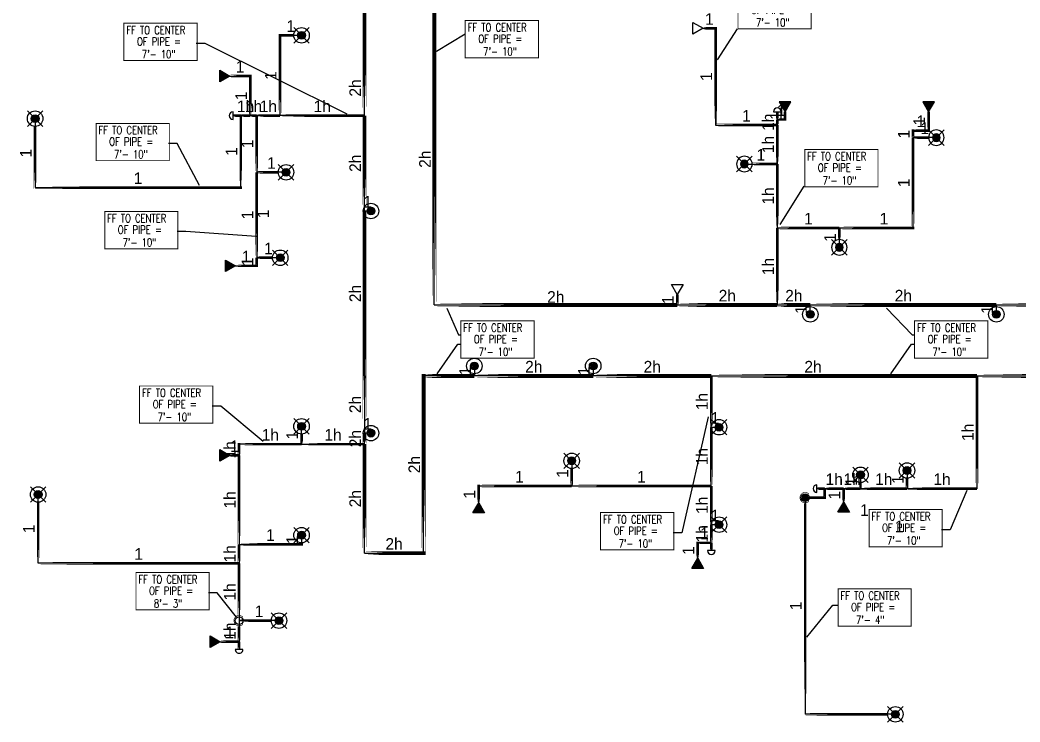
# Model space of a CAD drawing. Header units: inches. Extents: x -4476 to 3539, y -1861 to 3977.
# Drawn here: x -3336 to -2562, y 3 to 547 of the extents above; entities that cross this region are included whole.
import ezdxf
from ezdxf.enums import TextEntityAlignment as Align

# ---------------------------------------------------------------- set-up
doc = ezdxf.new("R2010")
doc.units = ezdxf.units.IN
doc.header["$MEASUREMENT"] = 0
for name, color, linetype in [('Coordination', 1, 'Continuous'), ('headdn', 1, 'Continuous'), ('PIPEBL', 1, 'Continuous'), ('pipemn', 1, 'Continuous'), ('PIPESPC', 1, 'Continuous'), ('spk-cap', 1, 'Continuous'), ('spk-pipedrop', 1, 'Continuous'), ('spk-piperise', 1, 'Continuous'), ('TIDYPIPE', 1, 'Continuous')]:
    doc.layers.add(name, color=color, linetype=linetype)
doc.styles.add('PDA1', font='ROMAND', dxfattribs={"width": 0.755})
doc.styles.add('PIPE', font='PIPE.SHX')
doc.dimstyles.get("Standard").update_dxf_attribs({"dimtxt": 0.18, "dimasz": 0.18, "dimexe": 0.18, "dimexo": 0.0625, "dimgap": 0.09, "dimtad": 0, "dimtih": 1, "dimtoh": 1, "dimdec": 4, "dimzin": 0, "dimdsep": 46, "dimtxsty": 'Standard', "dimcen": 0.09, "dimadec": 0, "dimazin": 0, "dimtfac": 1, "dimtdec": 4, "dimtofl": 0, "dimtmove": 0, "dimatfit": 3, "dimfxl": 1, "dimtolj": 1, "dimtzin": 0, "dimarcsym": 0})

# ---------------------------------------------------------------- blocks, each defined once
blk = doc.blocks.new('side2')
for p, q in [((0, 0), (7.79, 4.5)), ((7.79, -4.5), (0, 0)), ((7.79, 4.5), (7.79, -4.5))]:
    blk.add_line(p, q)
blk.add_solid([(7.79, -4.5), (0, 0), (7.79, 4.5)])
blk = doc.blocks.new('dpend2')
for p, q in [((-6, -6), (6, 6)), ((6, -6), (-6, 6))]:
    blk.add_line(p, q)
for radius in [6, 3]:
    blk.add_circle((0, 0), radius)
for points in [[(0, 0), (-3, 0), (-2.08, 2.07)], [(0, 0), (-3, 0), (-2.08, -2.07)], [(0, 0), (0, 3), (-2.12, 2.14)], [(0, 0), (0, -3), (-2.12, -2.14)], [(0, 0), (0, 3), (2.12, 2.14)], [(0, 0), (3, 0), (2.08, 2.07)], [(0, 0), (3, 0), (2.08, -2.07)], [(0, 0), (0, -3), (2.12, -2.14)]]:
    blk.add_solid(points)
blk = doc.blocks.new('dpend1')
for radius in [6, 3]:
    blk.add_circle((0, 0), radius)
for points in [[(0.01, 2.97), (-2.53, -1.59), (-2.62, 1.36)], [(0.01, 2.97), (-2.49, -1.59), (2.52, -1.59)], [(2.52, -1.59), (0.01, 2.97), (2.6, 1.47)], [(2.52, -1.59), (-2.53, -1.59), (0.01, -2.98)]]:
    blk.add_solid(points)
blk = doc.blocks.new('SIDE1')
for p, q in [((0, 0), (7.79, 4.5)), ((7.79, -4.5), (0, 0)), ((7.79, 4.5), (7.79, -4.5))]:
    blk.add_line(p, q)
blk = doc.blocks.new('PIPESPC')
at = {"layer": 'PIPESPC', "style": 'PIPE', "width": 0.9}
blk.add_attdef('SIZE', text='', height=9, dxfattribs=at).set_placement((0, 4.02), align=Align.CENTER)
at = {"layer": 'PIPESPC', "style": 'PIPE', "flags": 1}
blk.add_attdef('SCHED', (25.3, 3.89), '', height=9, dxfattribs=at)
blk = doc.blocks.new('CAP')
blk.add_line((0, 3), (0, -3))
blk.add_arc((0, 0), 3, 270, 90)
blk = doc.blocks.new('drop')
blk.add_circle((0, 0), 3)
for points in [[(0.01, 2.97), (-2.53, -1.59), (-2.62, 1.36)], [(0.01, 2.97), (-2.49, -1.59), (2.52, -1.59)], [(2.52, -1.59), (0.01, 2.97), (2.6, 1.47)], [(2.52, -1.59), (-2.53, -1.59), (0.01, -2.98)]]:
    blk.add_solid(points)
blk = doc.blocks.new('vvvvbbbbbbbb')
at = {"layer": 'Coordination', "const_width": 0.75}
blk.add_lwpolyline([(2834.89, 1670.01), (2834.89, 1641.14), (2891.57, 1641.14), (2891.57, 1670.01), (2834.89, 1670.01)], dxfattribs=at)
at = {"layer": 'Coordination', "style": 'PDA1', "width": 0.755}
for s, p in [('FF TO CENTER', (2836.77, 1661.59)), ('OF PIPE = ', (2845.03, 1652.74)), ('7\'- 10"', (2848.77, 1642.88))]:
    blk.add_text(s, height=6.3, dxfattribs=at).set_placement(p)
blk = doc.blocks.new('rise')
blk.add_circle((0, 0), 3)
blk = doc.blocks.new('TIDYRUN')
at = {"const_width": 0.5}
blk.add_lwpolyline([(-2.83, 2.83, -2.414214), (-2.83, -2.83, -1.737895)], format="xyb", dxfattribs=at)

msp = doc.modelspace()

# ---------------------------------------------------------------- linework, layer by layer
at = {"layer": 'Coordination', "const_width": 0.75}
for points in [[(-3245.85, 118.76), (-3245.85, 89.89), (-3189.18, 89.89), (-3189.18, 118.76), (-3245.85, 118.76)], [(-2702.53, 106.15), (-2702.53, 77.28), (-2645.86, 77.28), (-2645.86, 106.15), (-2702.53, 106.15)]]:
    msp.add_lwpolyline(points, dxfattribs=at)
at = {"layer": 'PIPEBL'}
for p, q in [((-3117.72, 534.83), (-3134.44, 534.83)), ((-3134.44, 534.83), (-3134.44, 472.66)), ((-2807, 540.28), (-2797.3, 540.28)), ((-2797.3, 540.28), (-2797.3, 465.36)), ((-3173.22, 503.33), (-3157.37, 503.33)), ((-3157.37, 472.66), (-3157.37, 503.33)), ((-3164.71, 472.66), (-3170.71, 472.66)), ((-3157.37, 472.66), (-3164.71, 472.66)), ((-3164.71, 416.94), (-3164.71, 472.66)), ((-3152.42, 472.66), (-3157.37, 472.66)), ((-3134.44, 472.66), (-3152.42, 472.66)), ((-3152.42, 472.66), (-3152.42, 428.78)), ((-3069, 472.66), (-3134.44, 472.66)), ((-2749.5, 469.64), (-2749.5, 475.64)), ((-2743.5, 469.64), (-2743.5, 475.64)), ((-2632.5, 475.64), (-2632.5, 461.07)), ((-3323.92, 470.33), (-3323.92, 416.94)), ((-2797.3, 465.36), (-2749.5, 465.36)), ((-2749.5, 465.36), (-2749.5, 469.64)), ((-2749.5, 469.64), (-2743.5, 469.64)), ((-2749.5, 435.14), (-2749.5, 465.36)), ((-2644.5, 455.64), (-2644.5, 461.07)), ((-2644.5, 461.07), (-2632.5, 461.07)), ((-2644.5, 385.64), (-2644.5, 455.64)), ((-2626.5, 455.64), (-2644.5, 455.64)), ((-2775, 435.14), (-2749.5, 435.14)), ((-2749.5, 385.64), (-2749.5, 435.14)), ((-3152.42, 428.78), (-3152.42, 362.58)), ((-3129.72, 428.78), (-3152.42, 428.78)), ((-3323.92, 416.94), (-3164.71, 416.94)), ((-3064, 398.74), (-3069, 398.74)), ((-2749.5, 326), (-2749.5, 385.64)), ((-2749.5, 385.64), (-2701.5, 385.64)), ((-2701.5, 370.64), (-2701.5, 385.64)), ((-2701.5, 385.64), (-2644.5, 385.64)), ((-3168.72, 356.33), (-3152.42, 356.33)), ((-3152.42, 362.58), (-3152.42, 356.33)), ((-3134.22, 362.58), (-3152.42, 362.58)), ((-2826.99, 326), (-2826.99, 334)), ((-2724, 318.74), (-2724, 326)), ((-2580, 318.74), (-2580, 326)), ((-2984, 278.74), (-2984, 271)), ((-2892, 278.74), (-2892, 271)), ((-2800.65, 231.3), (-2800.65, 271)), ((-2594.98, 183.66), (-2594.98, 271)), ((-3117.72, 218.21), (-3117.72, 232.02)), ((-3064, 226.74), (-3069, 226.74)), ((-2800.65, 185.8), (-2800.65, 231.3)), ((-2800.65, 231.3), (-2794.65, 231.3)), ((-3117.72, 218.21), (-3166.05, 218.21)), ((-3166.05, 218.21), (-3166.05, 209.46)), ((-3128.22, 218.21), (-3117.72, 218.21)), ((-3117.72, 218.21), (-3069, 218.21)), ((-3173.22, 209.46), (-3166.05, 209.46)), ((-3166.05, 209.46), (-3166.05, 140.58)), ((-2908.65, 205.3), (-2908.65, 185.8)), ((-2685.15, 194.48), (-2685.15, 183.8)), ((-2649.15, 197.8), (-2649.15, 183.8)), ((-2980.65, 185.8), (-2917.65, 185.8)), ((-2980.65, 172.8), (-2980.65, 185.8)), ((-2917.65, 185.8), (-2908.65, 185.8)), ((-2908.65, 185.8), (-2800.65, 185.8)), ((-2800.65, 155.8), (-2800.65, 185.8)), ((-3321.58, 125.96), (-3321.58, 179.21)), ((-2712.83, 183.8), (-2718.83, 183.8)), ((-2712.83, 183.8), (-2712.83, 176.8)), ((-2712.83, 183.8), (-2698.15, 183.8)), ((-2698.15, 183.8), (-2685.15, 183.8)), ((-2698.15, 173.38), (-2698.15, 183.8)), ((-2685.15, 183.8), (-2649.15, 183.8)), ((-2649.15, 183.8), (-2595, 183.8)), ((-2728, 176.8), (-2712.83, 176.8)), ((-2728, 176.8), (-2728, 9)), ((-2800.65, 141.8), (-2800.65, 155.8)), ((-2794.65, 155.8), (-2800.65, 155.8)), ((-3117.72, 147.71), (-3117.72, 140.58)), ((-3166.05, 140.58), (-3166.05, 125.96)), ((-3166.05, 140.58), (-3117.72, 140.58)), ((-2800.65, 141.8), (-2811.15, 141.8)), ((-2811.15, 129.8), (-2811.15, 141.8)), ((-2800.65, 141.8), (-2800.65, 135.8)), ((-3166.05, 125.96), (-3321.58, 125.96)), ((-3166.05, 125.96), (-3166.05, 81.53)), ((-3166.05, 81.53), (-3166.05, 65.21)), ((-3135.22, 81.53), (-3166.05, 81.53)), ((-3180.72, 65.21), (-3166.05, 65.21)), ((-3166.05, 65.21), (-3166.05, 59.21)), ((-2658.15, 9), (-2728, 9))]:
    msp.add_line(p, q, dxfattribs=at)
at = {"layer": 'pipemn'}
for p, q in [((-3069, 472.66), (-3069, 566.74)), ((-3015, 326), (-3015, 552.79)), ((-3069, 398.74), (-3069, 472.66)), ((-3069, 271), (-3069, 398.74)), ((-3015, 326), (-2826.99, 326)), ((-2826.99, 326), (-2749.5, 326)), ((-2749.5, 326), (-2724, 326)), ((-2724, 326), (-2580, 326)), ((-2580, 326), (-2436, 326)), ((-3069, 271), (-3069, 226.74)), ((-2984, 271), (-3023.26, 271)), ((-3023.26, 133.73), (-3023.26, 271)), ((-2892, 271), (-2984, 271)), ((-2800.65, 271), (-2892, 271)), ((-2800.65, 271), (-2643.15, 271)), ((-2643.15, 271), (-2594.98, 271)), ((-2594.98, 271), (-2421.51, 271)), ((-3069, 218.21), (-3069, 226.74)), ((-3069, 133.73), (-3069, 218.21)), ((-3069, 133.73), (-3023.26, 133.73))]:
    msp.add_line(p, q, dxfattribs=at)
at = {"layer": 'TIDYPIPE'}
for points, const_width in [([(-3069, 472.66), (-3069, 566.74)], 3), ([(-3015, 324.5), (-3015, 561.12)], 3), ([(-2797.3, 464.36), (-2797.3, 541.28)], 2), ([(-3135.44, 534.83), (-3123.72, 534.83)], 2), ([(-3134.44, 472.66), (-3134.44, 535.83)], 2), ([(-2807, 540.28), (-2796.3, 540.28)], 2), ([(-3173.22, 503.33), (-3156.37, 503.33)], 2), ([(-3157.37, 472.66), (-3157.37, 504.33)], 2), ([(-3170.71, 472.66), (-3164.71, 472.66)], 2), ([(-3164.71, 472.66), (-3157.37, 472.66)], 2), ([(-3164.71, 415.94), (-3164.71, 472.66)], 2), ([(-3157.37, 472.66), (-3152.42, 472.66)], 2), ([(-3152.42, 472.66), (-3134.44, 472.66)], 2), ([(-3152.42, 428.78), (-3152.42, 472.66)], 2), ([(-3134.44, 472.66), (-3069, 472.66)], 2), ([(-3069, 398.74), (-3069, 472.66)], 3), ([(-2749.5, 469.64), (-2749.5, 475.64)], 2), ([(-2743.5, 468.64), (-2743.5, 475.64)], 2), ([(-2632.5, 460.07), (-2632.5, 475.64)], 2), ([(-3323.92, 415.94), (-3323.92, 464.33)], 2), ([(-2798.3, 465.36), (-2749.5, 465.36)], 2), ([(-2749.5, 465.36), (-2749.5, 469.64)], 2), ([(-2749.5, 469.64), (-2742.5, 469.64)], 2), ([(-2749.5, 435.14), (-2749.5, 465.36)], 2), ([(-2645.5, 461.07), (-2631.5, 461.07)], 2), ([(-2644.5, 455.64), (-2644.5, 462.07)], 2), ([(-2644.5, 384.64), (-2644.5, 455.64)], 2), ([(-2644.5, 455.64), (-2632.5, 455.64)], 2), ([(-2769, 435.14), (-2749.5, 435.14)], 2), ([(-2749.5, 385.64), (-2749.5, 435.14)], 2), ([(-3152.42, 362.58), (-3152.42, 428.78)], 2), ([(-3152.42, 428.78), (-3135.72, 428.78)], 2), ([(-3324.92, 416.94), (-3163.71, 416.94)], 2), ([(-3069, 226.74), (-3069, 398.74)], 3), ([(-2749.5, 326), (-2749.5, 385.64)], 2), ([(-2749.5, 385.64), (-2701.5, 385.64)], 2), ([(-2701.5, 376.64), (-2701.5, 385.64)], 2), ([(-2701.5, 385.64), (-2643.5, 385.64)], 2), ([(-3168.72, 356.33), (-3151.42, 356.33)], 2), ([(-3152.42, 362.58), (-3140.22, 362.58)], 2), ([(-3152.42, 355.33), (-3152.42, 362.58)], 2), ([(-2826.99, 326), (-2826.99, 334)], 2), ([(-3016.5, 326), (-2826.99, 326)], 3), ([(-2826.99, 326), (-2749.5, 326)], 3), ([(-2749.5, 326), (-2724, 326)], 3), ([(-2724, 326), (-2580, 326)], 3), ([(-2580, 326), (-2436, 326)], 3), ([(-3024.76, 271), (-2984, 271)], 3), ([(-3023.26, 132.23), (-3023.26, 272.5)], 3), ([(-2984, 271), (-2892, 271)], 3), ([(-2892, 271), (-2800.65, 271)], 3), ([(-2800.65, 271), (-2594.98, 271)], 3), ([(-2800.65, 231.3), (-2800.65, 271)], 2), ([(-2594.98, 271), (-2421.51, 271)], 3), ([(-2595, 183.8), (-2594.98, 271)], 2), ([(-2800.65, 185.8), (-2800.65, 231.3)], 2), ([(-3117.72, 218.21), (-3117.72, 226.02)], 2), ([(-3069, 218.21), (-3069, 226.74)], 3), ([(-3167.05, 218.21), (-3117.72, 218.21)], 2), ([(-3166.05, 209.46), (-3166.05, 219.21)], 2), ([(-3117.72, 218.21), (-3069, 218.21)], 2), ([(-3069, 132.23), (-3069, 218.21)], 3), ([(-3173.22, 209.46), (-3166.05, 209.46)], 2), ([(-3166.05, 140.58), (-3166.05, 209.46)], 2), ([(-2908.65, 185.8), (-2908.65, 199.3)], 2), ([(-2981.65, 185.8), (-2908.65, 185.8)], 2), ([(-2980.65, 172.8), (-2980.65, 186.8)], 2), ([(-2908.65, 185.8), (-2800.65, 185.8)], 2), ([(-2800.65, 155.8), (-2800.65, 185.8)], 2), ([(-2685.15, 183.8), (-2685.15, 188.48)], 2), ([(-2649.15, 183.8), (-2649.15, 191.8)], 2), ([(-2718.83, 183.8), (-2712.83, 183.8)], 2), ([(-2712.83, 175.8), (-2712.83, 183.8)], 2), ([(-2712.83, 183.8), (-2698.15, 183.8)], 2), ([(-2698.15, 173.38), (-2698.15, 183.8)], 2), ([(-2698.15, 183.8), (-2685.15, 183.8)], 2), ([(-2685.15, 183.8), (-2649.15, 183.8)], 2), ([(-2649.15, 183.8), (-2595, 183.8)], 2), ([(-3321.58, 124.96), (-3321.58, 173.21)], 2), ([(-2728, 176.8), (-2711.83, 176.8)], 2), ([(-2728, 8), (-2728, 172.3)], 2), ([(-2800.65, 141.8), (-2800.65, 155.8)], 2), ([(-3166.05, 140.58), (-3116.72, 140.58)], 2), ([(-3166.05, 125.96), (-3166.05, 140.58)], 2), ([(-3117.72, 139.58), (-3117.72, 141.71)], 2), ([(-2812.15, 141.8), (-2800.65, 141.8)], 2), ([(-2811.15, 129.8), (-2811.15, 142.8)], 2), ([(-2800.65, 135.8), (-2800.65, 141.8)], 2), ([(-3070.5, 133.73), (-3021.76, 133.73)], 3), ([(-3322.58, 125.96), (-3166.05, 125.96)], 2), ([(-3166.05, 86.03), (-3166.05, 125.96)], 2), ([(-3166.05, 81.53), (-3141.22, 81.53)], 2), ([(-3166.05, 65.21), (-3166.05, 77.03)], 2), ([(-3180.72, 65.21), (-3166.05, 65.21)], 2), ([(-3166.05, 59.21), (-3166.05, 65.21)], 2), ([(-2729, 9), (-2664.15, 9)], 2)]:
    msp.add_lwpolyline(points, close=True, dxfattribs=dict(at, const_width=const_width))

# ---------------------------------------------------------------- block references
at = {"layer": 'headdn'}
for name, p, rotation in [('SIDE1', (-2807, 540.28), 180), ('side2', (-3173.22, 503.33), 180), ('side2', (-3168.72, 356.33), 180), ('SIDE1', (-2826.99, 334), 90), ('side2', (-3173.22, 209.46), 180), ('side2', (-2980.65, 172.8), 270), ('side2', (-2698.15, 173.38), 270), ('side2', (-2811.15, 129.8), 270), ('side2', (-3180.72, 65.21), 180)]:
    msp.add_blockref(name, p, dxfattribs=dict(at, rotation=rotation))
for name, p in [('dpend2', (-3117.72, 534.83)), ('dpend2', (-3323.92, 470.33)), ('dpend2', (-3129.72, 428.78)), ('dpend1', (-3064, 398.74)), ('dpend2', (-3134.22, 362.58)), ('dpend1', (-2724, 318.74)), ('dpend1', (-2580, 318.74)), ('dpend1', (-2984, 278.74)), ('dpend1', (-2892, 278.74)), ('dpend2', (-3117.72, 232.02)), ('dpend1', (-3064, 226.74)), ('dpend2', (-2794.65, 231.3)), ('dpend2', (-2908.65, 205.3)), ('dpend2', (-2649.15, 197.8)), ('dpend2', (-2685.15, 194.48)), ('dpend2', (-3321.58, 179.21)), ('dpend2', (-2794.65, 155.8)), ('dpend2', (-3117.72, 147.71)), ('dpend2', (-3135.22, 81.53)), ('dpend2', (-2658.15, 9))]:
    msp.add_blockref(name, p, dxfattribs=at)
at = {"layer": 'headdn', "extrusion": (0, 0, -1), "zscale": -1, "rotation": 90}
for p in [(2743.5, 475.64), (2632.5, 475.64)]:
    msp.add_blockref('side2', p, dxfattribs=at)
at = {"layer": 'headdn', "extrusion": (0, 0, -1), "zscale": -1}
for p in [(2626.5, 455.64), (2775, 435.14), (2701.5, 370.64)]:
    msp.add_blockref('dpend2', p, dxfattribs=at)
at = {"layer": 'PIPESPC'}
for p in [(-5614.86, -1101.25), (-6090.11, -1125.85), (-5825.95, -1123.72), (-6111.63, -1203.36), (-5563.19, -1223.58), (-6104.95, -1271.59), (-5829.38, -1356.33), (-5478.2, -1356.33), (-6077.93, -1406.77), (-5721.16, -1504.81), (-5513.44, -1502.44)]:
    msp.add_blockref('vvvvbbbbbbbb', p, dxfattribs=at)
ref = msp.add_blockref('PIPESPC', (-2802.15, 540.28), dxfattribs=at)
ref.add_attrib('SIZE', '1', dxfattribs={"color": 0, "height": 9, "style": 'PIPE'}).set_placement((-2802.15, 540.28), align=Align.BOTTOM_CENTER)
ref = msp.add_blockref('PIPESPC', (-3126.08, 534.83), dxfattribs=at)
ref.add_attrib('SIZE', '1', dxfattribs={"color": 0, "height": 9, "style": 'PIPE'}).set_placement((-3126.08, 534.83), align=Align.BOTTOM_CENTER)
ref = msp.add_blockref('PIPESPC', (-3165.3, 503.33), dxfattribs=at)
ref.add_attrib('SIZE', '1', dxfattribs={"color": 0, "height": 9, "style": 'PIPE'}).set_placement((-3165.3, 503.33), align=Align.BOTTOM_CENTER)
ref = msp.add_blockref('PIPESPC', (-3134.44, 503.75), dxfattribs=dict(at, rotation=90))
ref.add_attrib('SIZE', '1', dxfattribs={"color": 0, "height": 9, "rotation": 90, "style": 'PIPE'}).set_placement((-3134.44, 503.75), align=Align.BOTTOM_CENTER)
ref = msp.add_blockref('PIPESPC', (-2797.3, 502.82), dxfattribs=dict(at, rotation=90))
ref.add_attrib('SIZE', '1', dxfattribs={"color": 0, "height": 9, "rotation": 90, "style": 'PIPE'}).set_placement((-2797.3, 502.82), align=Align.BOTTOM_CENTER)
ref = msp.add_blockref('PIPESPC', (-3069, 494.04), dxfattribs=dict(at, rotation=90))
ref.add_attrib('SIZE', '2h', dxfattribs={"color": 0, "height": 9, "rotation": 90, "style": 'PIPE'}).set_placement((-3069, 494.04), align=Align.BOTTOM_CENTER)
ref = msp.add_blockref('PIPESPC', (-3157.37, 488), dxfattribs=dict(at, rotation=90))
ref.add_attrib('SIZE', '1', dxfattribs={"color": 0, "height": 9, "rotation": 90, "style": 'PIPE'}).set_placement((-3157.37, 488), align=Align.BOTTOM_CENTER)
ref = msp.add_blockref('PIPESPC', (-3161.04, 472.66), dxfattribs=at)
ref.add_attrib('SIZE', '1h', dxfattribs={"color": 0, "height": 9, "style": 'PIPE'}).set_placement((-3161.04, 472.66), align=Align.BOTTOM_CENTER)
ref = msp.add_blockref('PIPESPC', (-3154.9, 472.66), dxfattribs=at)
ref.add_attrib('SIZE', '1h', dxfattribs={"color": 0, "height": 9, "style": 'PIPE'}).set_placement((-3154.9, 472.66), align=Align.BOTTOM_CENTER)
ref = msp.add_blockref('PIPESPC', (-3143.43, 472.66), dxfattribs=at)
ref.add_attrib('SIZE', '1h', dxfattribs={"color": 0, "height": 9, "style": 'PIPE'}).set_placement((-3143.43, 472.66), align=Align.BOTTOM_CENTER)
ref = msp.add_blockref('PIPESPC', (-3101.72, 472.66), dxfattribs=at)
ref.add_attrib('SIZE', '1h', dxfattribs={"color": 0, "height": 9, "style": 'PIPE'}).set_placement((-3101.72, 472.66), align=Align.BOTTOM_CENTER)
ref = msp.add_blockref('PIPESPC', (-2746.5, 469.64), dxfattribs=at)
ref.add_attrib('SIZE', '1', dxfattribs={"color": 0, "height": 9, "style": 'PIPE'}).set_placement((-2746.5, 469.64), align=Align.BOTTOM_CENTER)
ref = msp.add_blockref('PIPESPC', (-2773.4, 465.36), dxfattribs=at)
ref.add_attrib('SIZE', '1', dxfattribs={"color": 0, "height": 9, "style": 'PIPE'}).set_placement((-2773.4, 465.36), align=Align.BOTTOM_CENTER)
ref = msp.add_blockref('PIPESPC', (-2749.5, 467.5), dxfattribs=dict(at, rotation=90))
ref.add_attrib('SIZE', '1h', dxfattribs={"color": 0, "height": 9, "rotation": 90, "style": 'PIPE'}).set_placement((-2749.5, 467.5), align=Align.BOTTOM_CENTER)
ref = msp.add_blockref('PIPESPC', (-2743.5, 472.64), dxfattribs=dict(at, rotation=90))
ref.add_attrib('SIZE', '1', dxfattribs={"color": 0, "height": 9, "rotation": 90, "style": 'PIPE'}).set_placement((-2743.5, 472.64), align=Align.BOTTOM_CENTER)
ref = msp.add_blockref('PIPESPC', (-2638.5, 461.07), dxfattribs=at)
ref.add_attrib('SIZE', '1', dxfattribs={"color": 0, "height": 9, "style": 'PIPE'}).set_placement((-2638.5, 461.07), align=Align.BOTTOM_CENTER)
ref = msp.add_blockref('PIPESPC', (-2632.5, 468.35), dxfattribs=dict(at, rotation=90))
ref.add_attrib('SIZE', '1', dxfattribs={"color": 0, "height": 9, "rotation": 90, "style": 'PIPE'}).set_placement((-2632.5, 468.35), align=Align.BOTTOM_CENTER)
ref = msp.add_blockref('PIPESPC', (-2635.5, 455.64), dxfattribs=at)
ref.add_attrib('SIZE', '1', dxfattribs={"color": 0, "height": 9, "style": 'PIPE'}).set_placement((-2635.5, 455.64), align=Align.BOTTOM_CENTER)
ref = msp.add_blockref('PIPESPC', (-2644.5, 458.35), dxfattribs=dict(at, rotation=90))
ref.add_attrib('SIZE', '1', dxfattribs={"color": 0, "height": 9, "rotation": 90, "style": 'PIPE'}).set_placement((-2644.5, 458.35), align=Align.BOTTOM_CENTER)
ref = msp.add_blockref('PIPESPC', (-3152.42, 450.72), dxfattribs=dict(at, rotation=90))
ref.add_attrib('SIZE', '1', dxfattribs={"color": 0, "height": 9, "rotation": 90, "style": 'PIPE'}).set_placement((-3152.42, 450.72), align=Align.BOTTOM_CENTER)
ref = msp.add_blockref('PIPESPC', (-2749.5, 450.25), dxfattribs=dict(at, rotation=90))
ref.add_attrib('SIZE', '1h', dxfattribs={"color": 0, "height": 9, "rotation": 90, "style": 'PIPE'}).set_placement((-2749.5, 450.25), align=Align.BOTTOM_CENTER)
ref = msp.add_blockref('PIPESPC', (-3323.92, 443.64), dxfattribs=dict(at, rotation=90))
ref.add_attrib('SIZE', '1', dxfattribs={"color": 0, "height": 9, "rotation": 90, "style": 'PIPE'}).set_placement((-3323.92, 443.64), align=Align.BOTTOM_CENTER)
ref = msp.add_blockref('PIPESPC', (-3164.71, 444.8), dxfattribs=dict(at, rotation=90))
ref.add_attrib('SIZE', '1', dxfattribs={"color": 0, "height": 9, "rotation": 90, "style": 'PIPE'}).set_placement((-3164.71, 444.8), align=Align.BOTTOM_CENTER)
ref = msp.add_blockref('PIPESPC', (-3069, 435.7), dxfattribs=dict(at, rotation=90))
ref.add_attrib('SIZE', '2h', dxfattribs={"color": 0, "height": 9, "rotation": 90, "style": 'PIPE'}).set_placement((-3069, 435.7), align=Align.BOTTOM_CENTER)
ref = msp.add_blockref('PIPESPC', (-3015, 438.89), dxfattribs=dict(at, rotation=90))
ref.add_attrib('SIZE', '2h', dxfattribs={"color": 0, "height": 9, "rotation": 90, "style": 'PIPE'}).set_placement((-3015, 438.89), align=Align.BOTTOM_CENTER)
ref = msp.add_blockref('PIPESPC', (-2762.25, 435.14), dxfattribs=at)
ref.add_attrib('SIZE', '1', dxfattribs={"color": 0, "height": 9, "style": 'PIPE'}).set_placement((-2762.25, 435.14), align=Align.BOTTOM_CENTER)
ref = msp.add_blockref('PIPESPC', (-3141.07, 428.78), dxfattribs=at)
ref.add_attrib('SIZE', '1', dxfattribs={"color": 0, "height": 9, "style": 'PIPE'}).set_placement((-3141.07, 428.78), align=Align.BOTTOM_CENTER)
ref = msp.add_blockref('PIPESPC', (-3244.32, 416.94), dxfattribs=at)
ref.add_attrib('SIZE', '1', dxfattribs={"color": 0, "height": 9, "style": 'PIPE'}).set_placement((-3244.32, 416.94), align=Align.BOTTOM_CENTER)
ref = msp.add_blockref('PIPESPC', (-2644.5, 420.64), dxfattribs=dict(at, rotation=90))
ref.add_attrib('SIZE', '1', dxfattribs={"color": 0, "height": 9, "rotation": 90, "style": 'PIPE'}).set_placement((-2644.5, 420.64), align=Align.BOTTOM_CENTER)
ref = msp.add_blockref('PIPESPC', (-3066.5, 398.74), dxfattribs=at)
ref.add_attrib('SIZE', '1', dxfattribs={"color": 0, "height": 9, "style": 'PIPE'}).set_placement((-3066.5, 398.74), align=Align.BOTTOM_CENTER)
ref = msp.add_blockref('PIPESPC', (-2749.5, 410.39), dxfattribs=dict(at, rotation=90))
ref.add_attrib('SIZE', '1h', dxfattribs={"color": 0, "height": 9, "rotation": 90, "style": 'PIPE'}).set_placement((-2749.5, 410.39), align=Align.BOTTOM_CENTER)
ref = msp.add_blockref('PIPESPC', (-3152.42, 395.68), dxfattribs=dict(at, rotation=90))
ref.add_attrib('SIZE', '1', dxfattribs={"color": 0, "height": 9, "rotation": 90, "style": 'PIPE'}).set_placement((-3152.42, 395.68), align=Align.BOTTOM_CENTER)
ref = msp.add_blockref('PIPESPC', (-3140.22, 396.58), dxfattribs=dict(at, rotation=90))
ref.add_attrib('SIZE', '1', dxfattribs={"color": 0, "height": 9, "rotation": 90, "style": 'PIPE'}).set_placement((-3140.22, 396.58), align=Align.BOTTOM_CENTER)
ref = msp.add_blockref('PIPESPC', (-2725.5, 385.64), dxfattribs=at)
ref.add_attrib('SIZE', '1', dxfattribs={"color": 0, "height": 9, "style": 'PIPE'}).set_placement((-2725.5, 385.64), align=Align.BOTTOM_CENTER)
ref = msp.add_blockref('PIPESPC', (-2667, 385.64), dxfattribs=at)
ref.add_attrib('SIZE', '1', dxfattribs={"color": 0, "height": 9, "style": 'PIPE'}).set_placement((-2667, 385.64), align=Align.BOTTOM_CENTER)
ref = msp.add_blockref('PIPESPC', (-2701.5, 378.14), dxfattribs=dict(at, rotation=90))
ref.add_attrib('SIZE', '1', dxfattribs={"color": 0, "height": 9, "rotation": 90, "style": 'PIPE'}).set_placement((-2701.5, 378.14), align=Align.BOTTOM_CENTER)
ref = msp.add_blockref('PIPESPC', (-3143.32, 362.58), dxfattribs=at)
ref.add_attrib('SIZE', '1', dxfattribs={"color": 0, "height": 9, "style": 'PIPE'}).set_placement((-3143.32, 362.58), align=Align.BOTTOM_CENTER)
ref = msp.add_blockref('PIPESPC', (-3160.57, 356.33), dxfattribs=at)
ref.add_attrib('SIZE', '1', dxfattribs={"color": 0, "height": 9, "style": 'PIPE'}).set_placement((-3160.57, 356.33), align=Align.BOTTOM_CENTER)
ref = msp.add_blockref('PIPESPC', (-3152.42, 359.46), dxfattribs=dict(at, rotation=90))
ref.add_attrib('SIZE', '1', dxfattribs={"color": 0, "height": 9, "rotation": 90, "style": 'PIPE'}).set_placement((-3152.42, 359.46), align=Align.BOTTOM_CENTER)
ref = msp.add_blockref('PIPESPC', (-2749.5, 355.82), dxfattribs=dict(at, rotation=90))
ref.add_attrib('SIZE', '1h', dxfattribs={"color": 0, "height": 9, "rotation": 90, "style": 'PIPE'}).set_placement((-2749.5, 355.82), align=Align.BOTTOM_CENTER)
ref = msp.add_blockref('PIPESPC', (-3069, 334.87), dxfattribs=dict(at, rotation=90.00000000000077))
ref.add_attrib('SIZE', '2h', dxfattribs={"color": 0, "height": 9, "rotation": 90, "style": 'PIPE'}).set_placement((-3069, 334.87), align=Align.BOTTOM_CENTER)
ref = msp.add_blockref('PIPESPC', (-2920.99, 325), dxfattribs=at)
ref.add_attrib('SIZE', '2h', dxfattribs={"color": 0, "height": 9, "style": 'PIPE'}).set_placement((-2920.99, 325), align=Align.BOTTOM_CENTER)
ref = msp.add_blockref('PIPESPC', (-2788.24, 326), dxfattribs=at)
ref.add_attrib('SIZE', '2h', dxfattribs={"color": 0, "height": 9, "style": 'PIPE'}).set_placement((-2788.24, 326), align=Align.BOTTOM_CENTER)
ref = msp.add_blockref('PIPESPC', (-2736.75, 326), dxfattribs=at)
ref.add_attrib('SIZE', '2h', dxfattribs={"color": 0, "height": 9, "style": 'PIPE'}).set_placement((-2736.75, 326), align=Align.BOTTOM_CENTER)
ref = msp.add_blockref('PIPESPC', (-2652, 326), dxfattribs=at)
ref.add_attrib('SIZE', '2h', dxfattribs={"color": 0, "height": 9, "style": 'PIPE'}).set_placement((-2652, 326), align=Align.BOTTOM_CENTER)
ref = msp.add_blockref('PIPESPC', (-2826.99, 330), dxfattribs=dict(at, rotation=90))
ref.add_attrib('SIZE', '1', dxfattribs={"color": 0, "height": 9, "rotation": 90, "style": 'PIPE'}).set_placement((-2826.99, 330), align=Align.BOTTOM_CENTER)
ref = msp.add_blockref('PIPESPC', (-2724, 322.37), dxfattribs=dict(at, rotation=90))
ref.add_attrib('SIZE', '1', dxfattribs={"color": 0, "height": 9, "rotation": 90, "style": 'PIPE'}).set_placement((-2724, 322.37), align=Align.BOTTOM_CENTER)
ref = msp.add_blockref('PIPESPC', (-2580, 322.37), dxfattribs=dict(at, rotation=90))
ref.add_attrib('SIZE', '1', dxfattribs={"color": 0, "height": 9, "rotation": 90, "style": 'PIPE'}).set_placement((-2580, 322.37), align=Align.BOTTOM_CENTER)
ref = msp.add_blockref('PIPESPC', (-2938, 271), dxfattribs=at)
ref.add_attrib('SIZE', '2h', dxfattribs={"color": 0, "height": 9, "style": 'PIPE'}).set_placement((-2938, 271), align=Align.BOTTOM_CENTER)
ref = msp.add_blockref('PIPESPC', (-2846.32, 271), dxfattribs=at)
ref.add_attrib('SIZE', '2h', dxfattribs={"color": 0, "height": 9, "style": 'PIPE'}).set_placement((-2846.32, 271), align=Align.BOTTOM_CENTER)
ref = msp.add_blockref('PIPESPC', (-2721.9, 271), dxfattribs=at)
ref.add_attrib('SIZE', '2h', dxfattribs={"color": 0, "height": 9, "style": 'PIPE'}).set_placement((-2721.9, 271), align=Align.BOTTOM_CENTER)
ref = msp.add_blockref('PIPESPC', (-2984, 274.87), dxfattribs=dict(at, rotation=90))
ref.add_attrib('SIZE', '1', dxfattribs={"color": 0, "height": 9, "rotation": 90, "style": 'PIPE'}).set_placement((-2984, 274.87), align=Align.BOTTOM_CENTER)
ref = msp.add_blockref('PIPESPC', (-2892, 274.87), dxfattribs=dict(at, rotation=90))
ref.add_attrib('SIZE', '1', dxfattribs={"color": 0, "height": 9, "rotation": 90, "style": 'PIPE'}).set_placement((-2892, 274.87), align=Align.BOTTOM_CENTER)
ref = msp.add_blockref('PIPESPC', (-2800.65, 251.15), dxfattribs=dict(at, rotation=90))
ref.add_attrib('SIZE', '1h', dxfattribs={"color": 0, "height": 9, "rotation": 90, "style": 'PIPE'}).set_placement((-2800.65, 251.15), align=Align.BOTTOM_CENTER)
ref = msp.add_blockref('PIPESPC', (-3069, 248.87), dxfattribs=dict(at, rotation=90))
ref.add_attrib('SIZE', '2h', dxfattribs={"color": 0, "height": 9, "rotation": 90, "style": 'PIPE'}).set_placement((-3069, 248.87), align=Align.BOTTOM_CENTER)
ref = msp.add_blockref('PIPESPC', (-2797.65, 231.3), dxfattribs=at)
ref.add_attrib('SIZE', '1', dxfattribs={"color": 0, "height": 9, "style": 'PIPE'}).set_placement((-2797.65, 231.3), align=Align.BOTTOM_CENTER)
ref = msp.add_blockref('PIPESPC', (-3066.5, 226.74), dxfattribs=at)
ref.add_attrib('SIZE', '1', dxfattribs={"color": 0, "height": 9, "style": 'PIPE'}).set_placement((-3066.5, 226.74), align=Align.BOTTOM_CENTER)
ref = msp.add_blockref('PIPESPC', (-2594.98, 227.33), dxfattribs=dict(at, rotation=90))
ref.add_attrib('SIZE', '1h', dxfattribs={"color": 0, "height": 9, "rotation": 90, "style": 'PIPE'}).set_placement((-2594.98, 227.33), align=Align.BOTTOM_CENTER)
ref = msp.add_blockref('PIPESPC', (-3141.89, 218.21), dxfattribs=at)
ref.add_attrib('SIZE', '1h', dxfattribs={"color": 0, "height": 9, "style": 'PIPE'}).set_placement((-3141.89, 218.21), align=Align.BOTTOM_CENTER)
ref = msp.add_blockref('PIPESPC', (-3117.72, 225.12), dxfattribs=dict(at, rotation=89.99999837160105))
ref.add_attrib('SIZE', '1', dxfattribs={"color": 0, "height": 9, "rotation": 90, "style": 'PIPE'}).set_placement((-3117.72, 225.12), align=Align.BOTTOM_CENTER)
ref = msp.add_blockref('PIPESPC', (-3093.36, 218.21), dxfattribs=at)
ref.add_attrib('SIZE', '1h', dxfattribs={"color": 0, "height": 9, "style": 'PIPE'}).set_placement((-3093.36, 218.21), align=Align.BOTTOM_CENTER)
ref = msp.add_blockref('PIPESPC', (-3069, 222.48), dxfattribs=dict(at, rotation=90))
ref.add_attrib('SIZE', '2h', dxfattribs={"color": 0, "height": 9, "rotation": 90, "style": 'PIPE'}).set_placement((-3069, 222.48), align=Align.BOTTOM_CENTER)
ref = msp.add_blockref('PIPESPC', (-3166.05, 213.83), dxfattribs=dict(at, rotation=90))
ref.add_attrib('SIZE', '1h', dxfattribs={"color": 0, "height": 9, "rotation": 90, "style": 'PIPE'}).set_placement((-3166.05, 213.83), align=Align.BOTTOM_CENTER)
ref = msp.add_blockref('PIPESPC', (-3169.64, 209.46), dxfattribs=at)
ref.add_attrib('SIZE', '1', dxfattribs={"color": 0, "height": 9, "style": 'PIPE'}).set_placement((-3169.64, 209.46), align=Align.BOTTOM_CENTER)
ref = msp.add_blockref('PIPESPC', (-2800.65, 208.55), dxfattribs=dict(at, rotation=90))
ref.add_attrib('SIZE', '1h', dxfattribs={"color": 0, "height": 9, "rotation": 90, "style": 'PIPE'}).set_placement((-2800.65, 208.55), align=Align.BOTTOM_CENTER)
ref = msp.add_blockref('PIPESPC', (-3023.26, 202.37), dxfattribs=dict(at, rotation=90))
ref.add_attrib('SIZE', '2h', dxfattribs={"color": 0, "height": 9, "rotation": 90, "style": 'PIPE'}).set_placement((-3023.26, 202.37), align=Align.BOTTOM_CENTER)
ref = msp.add_blockref('PIPESPC', (-2949.15, 185.8), dxfattribs=at)
ref.add_attrib('SIZE', '1', dxfattribs={"color": 0, "height": 9, "style": 'PIPE'}).set_placement((-2949.15, 185.8), align=Align.BOTTOM_CENTER)
ref = msp.add_blockref('PIPESPC', (-2908.65, 195.55), dxfattribs=dict(at, rotation=90))
ref.add_attrib('SIZE', '1', dxfattribs={"color": 0, "height": 9, "rotation": 90, "style": 'PIPE'}).set_placement((-2908.65, 195.55), align=Align.BOTTOM_CENTER)
ref = msp.add_blockref('PIPESPC', (-2854.65, 185.8), dxfattribs=at)
ref.add_attrib('SIZE', '1', dxfattribs={"color": 0, "height": 9, "style": 'PIPE'}).set_placement((-2854.65, 185.8), align=Align.BOTTOM_CENTER)
ref = msp.add_blockref('PIPESPC', (-2705.49, 183.8), dxfattribs=at)
ref.add_attrib('SIZE', '1h', dxfattribs={"color": 0, "height": 9, "style": 'PIPE'}).set_placement((-2705.49, 183.8), align=Align.BOTTOM_CENTER)
ref = msp.add_blockref('PIPESPC', (-2691.65, 183.8), dxfattribs=at)
ref.add_attrib('SIZE', '1h', dxfattribs={"color": 0, "height": 9, "style": 'PIPE'}).set_placement((-2691.65, 183.8), align=Align.BOTTOM_CENTER)
ref = msp.add_blockref('PIPESPC', (-2667.15, 183.8), dxfattribs=at)
ref.add_attrib('SIZE', '1h', dxfattribs={"color": 0, "height": 9, "style": 'PIPE'}).set_placement((-2667.15, 183.8), align=Align.BOTTOM_CENTER)
ref = msp.add_blockref('PIPESPC', (-2649.15, 190.8), dxfattribs=dict(at, rotation=90))
ref.add_attrib('SIZE', '1', dxfattribs={"color": 0, "height": 9, "rotation": 90, "style": 'PIPE'}).set_placement((-2649.15, 190.8), align=Align.BOTTOM_CENTER)
ref = msp.add_blockref('PIPESPC', (-2622.07, 183.8), dxfattribs=at)
ref.add_attrib('SIZE', '1h', dxfattribs={"color": 0, "height": 9, "style": 'PIPE'}).set_placement((-2622.07, 183.8), align=Align.BOTTOM_CENTER)
ref = msp.add_blockref('PIPESPC', (-2685.15, 189.14), dxfattribs=dict(at, rotation=90))
ref.add_attrib('SIZE', '1', dxfattribs={"color": 0, "height": 9, "rotation": 90, "style": 'PIPE'}).set_placement((-2685.15, 189.14), align=Align.BOTTOM_CENTER)
ref = msp.add_blockref('PIPESPC', (-3166.05, 175.02), dxfattribs=dict(at, rotation=90))
ref.add_attrib('SIZE', '1h', dxfattribs={"color": 0, "height": 9, "rotation": 90, "style": 'PIPE'}).set_placement((-3166.05, 175.02), align=Align.BOTTOM_CENTER)
ref = msp.add_blockref('PIPESPC', (-3069, 175.97), dxfattribs=dict(at, rotation=89.9999996892288))
ref.add_attrib('SIZE', '2h', dxfattribs={"color": 0, "height": 9, "rotation": 90, "style": 'PIPE'}).set_placement((-3069, 175.97), align=Align.BOTTOM_CENTER)
ref = msp.add_blockref('PIPESPC', (-2980.65, 179.3), dxfattribs=dict(at, rotation=90))
ref.add_attrib('SIZE', '1', dxfattribs={"color": 0, "height": 9, "rotation": 90, "style": 'PIPE'}).set_placement((-2980.65, 179.3), align=Align.BOTTOM_CENTER)
ref = msp.add_blockref('PIPESPC', (-2698.15, 178.59), dxfattribs=dict(at, rotation=90))
ref.add_attrib('SIZE', '1', dxfattribs={"color": 0, "height": 9, "rotation": 90, "style": 'PIPE'}).set_placement((-2698.15, 178.59), align=Align.BOTTOM_CENTER)
ref = msp.add_blockref('PIPESPC', (-2800.65, 170.8), dxfattribs=dict(at, rotation=89.99999961100424))
ref.add_attrib('SIZE', '1h', dxfattribs={"color": 0, "height": 9, "rotation": 90, "style": 'PIPE'}).set_placement((-2800.65, 170.8), align=Align.BOTTOM_CENTER)
ref = msp.add_blockref('PIPESPC', (-2682.15, 159.97), dxfattribs=at)
ref.add_attrib('SIZE', '1', dxfattribs={"color": 0, "height": 9, "style": 'PIPE'}).set_placement((-2682.15, 159.97), align=Align.BOTTOM_CENTER)
ref = msp.add_blockref('PIPESPC', (-2797.65, 155.8), dxfattribs=at)
ref.add_attrib('SIZE', '1', dxfattribs={"color": 0, "height": 9, "style": 'PIPE'}).set_placement((-2797.65, 155.8), align=Align.BOTTOM_CENTER)
ref = msp.add_blockref('PIPESPC', (-3321.58, 152.58), dxfattribs=dict(at, rotation=90))
ref.add_attrib('SIZE', '1', dxfattribs={"color": 0, "height": 9, "rotation": 90, "style": 'PIPE'}).set_placement((-3321.58, 152.58), align=Align.BOTTOM_CENTER)
ref = msp.add_blockref('PIPESPC', (-2655.15, 147.3), dxfattribs=at)
ref.add_attrib('SIZE', '1', dxfattribs={"color": 0, "height": 9, "style": 'PIPE'}).set_placement((-2655.15, 147.3), align=Align.BOTTOM_CENTER)
ref = msp.add_blockref('PIPESPC', (-3141.89, 140.58), dxfattribs=at)
ref.add_attrib('SIZE', '1', dxfattribs={"color": 0, "height": 9, "style": 'PIPE'}).set_placement((-3141.89, 140.58), align=Align.BOTTOM_CENTER)
ref = msp.add_blockref('PIPESPC', (-2800.65, 148.8), dxfattribs=dict(at, rotation=89.99999961100524))
ref.add_attrib('SIZE', '1h', dxfattribs={"color": 0, "height": 9, "rotation": 90, "style": 'PIPE'}).set_placement((-2800.65, 148.8), align=Align.BOTTOM_CENTER)
ref = msp.add_blockref('PIPESPC', (-2805.9, 141.8), dxfattribs=at)
ref.add_attrib('SIZE', '1', dxfattribs={"color": 0, "height": 9, "style": 'PIPE'}).set_placement((-2805.9, 141.8), align=Align.BOTTOM_CENTER)
ref = msp.add_blockref('PIPESPC', (-3117.72, 144.15), dxfattribs=dict(at, rotation=90))
ref.add_attrib('SIZE', '1', dxfattribs={"color": 0, "height": 9, "rotation": 90, "style": 'PIPE'}).set_placement((-3117.72, 144.15), align=Align.BOTTOM_CENTER)
ref = msp.add_blockref('PIPESPC', (-3046.13, 133.73), dxfattribs=at)
ref.add_attrib('SIZE', '2h', dxfattribs={"color": 0, "height": 9, "style": 'PIPE'}).set_placement((-3046.13, 133.73), align=Align.BOTTOM_CENTER)
ref = msp.add_blockref('PIPESPC', (-3243.82, 125.96), dxfattribs=at)
ref.add_attrib('SIZE', '1', dxfattribs={"color": 0, "height": 9, "style": 'PIPE'}).set_placement((-3243.82, 125.96), align=Align.BOTTOM_CENTER)
ref = msp.add_blockref('PIPESPC', (-3166.05, 133.27), dxfattribs=dict(at, rotation=90))
ref.add_attrib('SIZE', '1h', dxfattribs={"color": 0, "height": 9, "rotation": 90, "style": 'PIPE'}).set_placement((-3166.05, 133.27), align=Align.BOTTOM_CENTER)
ref = msp.add_blockref('PIPESPC', (-2811.15, 135.8), dxfattribs=dict(at, rotation=90))
ref.add_attrib('SIZE', '1', dxfattribs={"color": 0, "height": 9, "rotation": 90, "style": 'PIPE'}).set_placement((-2811.15, 135.8), align=Align.BOTTOM_CENTER)
ref = msp.add_blockref('PIPESPC', (-3166.05, 103.75), dxfattribs=dict(at, rotation=90))
ref.add_attrib('SIZE', '1h', dxfattribs={"color": 0, "height": 9, "rotation": 90, "style": 'PIPE'}).set_placement((-3166.05, 103.75), align=Align.BOTTOM_CENTER)
ref = msp.add_blockref('PIPESPC', (-3150.64, 81.53), dxfattribs=at)
ref.add_attrib('SIZE', '1', dxfattribs={"color": 0, "height": 9, "style": 'PIPE'}).set_placement((-3150.64, 81.53), align=Align.BOTTOM_CENTER)
ref = msp.add_blockref('PIPESPC', (-2728, 92.9), dxfattribs=dict(at, rotation=90))
ref.add_attrib('SIZE', '1', dxfattribs={"color": 0, "height": 9, "rotation": 90, "style": 'PIPE'}).set_placement((-2728, 92.9), align=Align.BOTTOM_CENTER)
ref = msp.add_blockref('PIPESPC', (-3166.05, 73.37), dxfattribs=dict(at, rotation=90))
ref.add_attrib('SIZE', '1h', dxfattribs={"color": 0, "height": 9, "rotation": 90, "style": 'PIPE'}).set_placement((-3166.05, 73.37), align=Align.BOTTOM_CENTER)
ref = msp.add_blockref('PIPESPC', (-3173.39, 65.21), dxfattribs=at)
ref.add_attrib('SIZE', '1', dxfattribs={"color": 0, "height": 9, "style": 'PIPE'}).set_placement((-3173.39, 65.21), align=Align.BOTTOM_CENTER)
at = {"layer": 'spk-cap'}
for p, rotation in [((-3170.71, 472.66), 180.0000000000555), ((-2749.5, 475.64), 90.00000000002773), ((-2718.83, 183.8), 180.0000000000555), ((-2800.65, 135.8), 269.9999996110885), ((-3166.05, 59.21), 270.0000000000834)]:
    msp.add_blockref('CAP', p, dxfattribs=dict(at, rotation=rotation))
at = {"layer": 'spk-pipedrop', "rotation": 180.0000000000555}
msp.add_blockref('drop', (-2728, 176.8), dxfattribs=at)
at = {"layer": 'spk-piperise', "rotation": 90.00000000002775}
msp.add_blockref('rise', (-3166.05, 81.53), dxfattribs=at)
at = {"layer": 'TIDYPIPE', "rotation": 180}
for p in [(-2728, 176.8), (-3166.05, 81.53)]:
    msp.add_blockref('TIDYRUN', p, dxfattribs=at)

# ---------------------------------------------------------------- texts
at = {"layer": 'Coordination', "style": 'PDA1', "width": 0.755}
for s, p in [('FF TO CENTER', (-3243.97, 110.34)), ('OF PIPE = ', (-3235.71, 101.49)), ('FF TO CENTER', (-2700.65, 97.72)), ('8\'- 3"', (-3231.97, 91.63)), ('OF PIPE = ', (-2692.4, 88.87)), ('7\'- 4"', (-2688.66, 79.01))]:
    msp.add_text(s, height=6.3, dxfattribs=at).set_placement(p)

# ---------------------------------------------------------------- leaders
at = {"layer": 'Coordination'}
for points in [[(-3013.26, 522.67), (-2991.15, 536.12)], [(-2795.71, 515.87), (-2780.41, 539.86)], [(-3082.47, 473.69), (-3192.45, 528.54), (-3199.2, 528.54)], [(-3196.59, 418.51), (-3213.97, 451.04), (-3220.72, 451.04)], [(-2747.42, 388.22), (-2728.69, 417.98)], [(-3152.87, 378.99), (-3207.3, 382.8), (-3214.04, 382.8)], [(-3005.37, 323.63), (-2996.38, 302.82), (-2994.64, 302.82)], [(-2665.03, 323.63), (-2645.21, 302.82), (-2643.47, 302.82)], [(-3012.87, 272.75), (-2996.86, 295.65), (-2994.78, 295.65)], [(-2661.69, 272.75), (-2645.69, 295.65), (-2643.6, 295.65)], [(-3147.51, 220.37), (-3180.27, 247.63), (-3187.02, 247.63)], [(-2803, 239.46), (-2823.5, 149.58), (-2830.25, 149.58)], [(-2602.77, 182.32), (-2615.78, 151.95), (-2622.53, 151.95)], [(-3168.12, 84.23), (-3183.09, 103.14), (-3189.83, 103.14)], [(-2726.77, 68.68), (-2706.65, 93.55), (-2702.28, 93.55)]]:
    msp.add_leader(points, dimstyle='Standard', dxfattribs=at)

doc.saveas('drawing.dxf')
